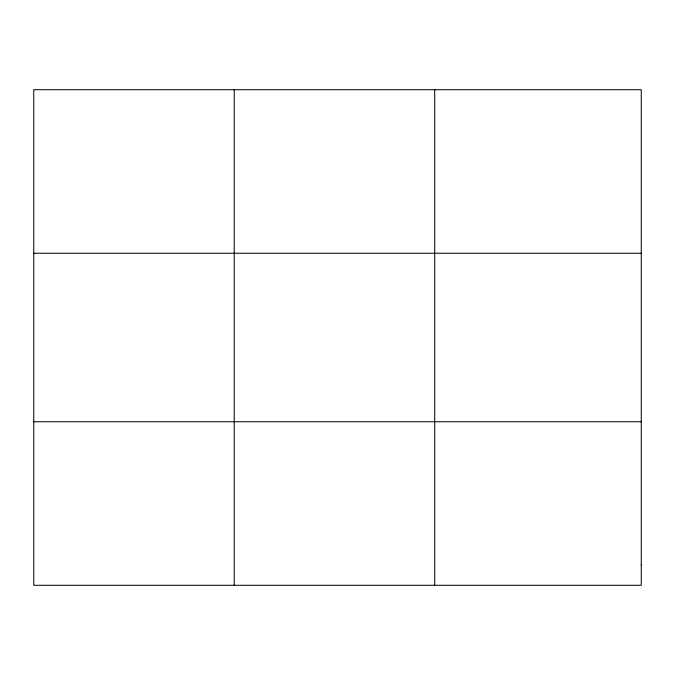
<?xml version="1.0" encoding="UTF-8"?>
<svg xmlns="http://www.w3.org/2000/svg" width="675" height="675" viewBox="0 0 675 675"><rect width="100%" height="100%" fill="white"/><g stroke="black" fill="none" stroke-linecap="round" stroke-linejoin="round"><path stroke-width="1.01" d="M234.225 585.292L234.225 89.707M434.7 585.292L434.7 89.707M33.75 253.252L641.25 253.252M33.75 421.748L641.25 421.748M641.25 564.848L641.25 585.292L33.75 585.292L33.75 89.707L641.25 89.707L641.25 564.848"/></g></svg>
